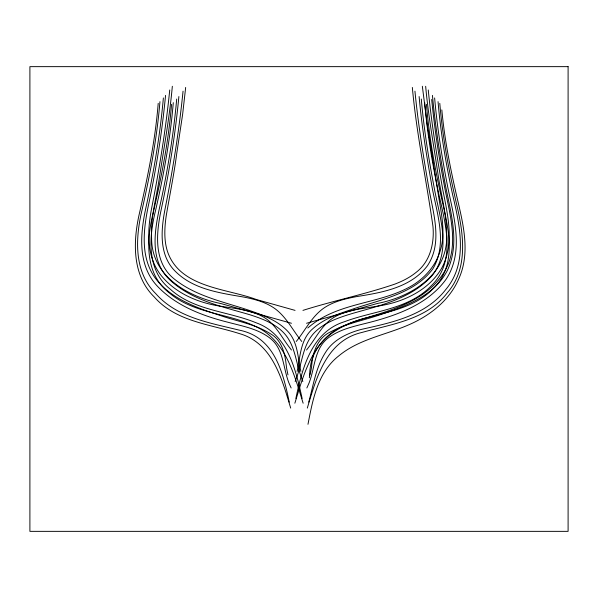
<?xml version="1.0" encoding="UTF-8"?>
<svg xmlns="http://www.w3.org/2000/svg" width="598" height="598" viewBox="0 0 598 598"><rect width="100%" height="100%" fill="white"/><g stroke="black" fill="none" stroke-linecap="round" stroke-linejoin="round"><path stroke-width="0.9" d="M309.353 377.816L309.943 369.975A73.135 73.135 0 0 1 310.235 367.92C313.673 339.066 342.071 323.81 367.516 317.478C394.942 309.181 425.32 299.762 442.356 274.893C461.394 247.677 449.105 213.052 443.97 183.638C438.603 155.794 434.499 127.703 431.674 99.485M158.201 103.364C155.256 140.552 147.661 177.18 139.386 213.493C132.943 241.599 131.949 275.215 154.239 296.937C175.857 321.649 210.167 324.206 239.469 333.624C272.621 342.99 281.987 379.177 290.688 408.09M171.544 104.344C168.606 140.941 161.467 177.06 153.185 212.783C146.428 239.895 144.514 273.869 169.227 292.856C193.378 313.516 227.12 313.046 254.883 326.134C285.455 339.485 294.104 374.378 303.141 403.209M159.943 101.653C156.96 138.362 150.038 174.623 141.898 210.496C135.365 238.333 133.69 271.903 155.757 293.625C176.829 317.605 209.569 322.793 238.894 330.059C274.407 336.928 282.884 371.814 289.268 402.125M173.285 102.662C170.295 139.087 163.65 175.132 155.51 210.728C148.939 237.137 146.383 270.378 170.303 289.208C194.021 310.691 227.741 311.072 256.086 322.771C287.556 333.908 295.763 369.586 302.125 398.447M163.374 97.952C160.114 134.767 153.888 171.282 145.987 207.371C140.321 233.115 137.376 263.92 156.384 285.119C175.035 305.488 201.96 315.722 228.167 322.307C242.773 326.179 258.553 328.93 270.632 338.662C281.845 347.737 283.033 363.068 286.651 376A83.66 83.66 0 0 0 288.042 380.522A51.645 51.645 0 0 0 288.976 383.056L291.144 387.975M176.702 99.051C173.712 132.756 168.33 166.237 161.355 199.336C155.659 225.551 147.519 258.732 169.697 279.767C191.45 300.144 221.641 306.49 249.329 314.585C262.066 318.622 275.342 323.555 284.551 333.691C294.44 344.844 295.771 360.355 300.166 373.997A82.92 82.92 0 0 0 300.996 376.523L302.857 381.517M165.549 95.396C162.14 131.612 156.377 167.612 148.88 203.208C143.602 227.89 139.573 256.632 155.487 278.421C171.424 299.344 197.617 308.06 221.656 315.968C237.982 321.492 255.615 324.393 270.401 333.736C282.301 340.404 285.216 354.524 286.435 366.985A101.899 101.899 0 0 0 286.891 369.639L287.974 374.939M178.877 96.54C175.356 134.124 169.309 171.469 161.46 208.388C156.362 231.77 152.931 261.453 173.697 278.541C196.682 297.385 227.083 302.304 254.307 312.163C266.409 316.536 278.862 321.746 287.795 331.359C298.058 342.116 297.707 357.903 300.899 371.485M185.664 87.443L182.629 114.36L176.769 153.305C173.996 174.474 169.645 195.374 166.124 216.409C164.48 228.242 163.83 240.635 167.694 252.132C180.417 287.93 226.784 288.415 256.273 299.486L295.053 310.384M172.336 86.284C169.503 117.634 163.8 148.633 159.075 179.736C156.071 199.097 150.479 218.36 151.608 238.139C151.444 276.47 188.116 296.832 221.125 303.612L291.458 323.264M183.055 91.173C179.161 129.953 173.039 168.516 165.504 206.759C161.124 228.399 158.104 255.114 175.849 271.843C194.029 289.626 220.348 292.998 244.238 297.154C255.219 299.351 266.461 302.311 275.581 309.114C286.793 317.65 293.02 330.716 301.743 341.465M169.735 89.984C165.766 129.639 159.315 169.025 151.66 208.119C147.265 230.686 146.084 256.848 161.393 275.783C176.709 294.455 200.532 303.762 223.973 306.707C236.629 308.747 249.792 310.018 261.393 315.908C273.129 321.657 279.625 333.602 286.831 343.85A114.823 114.823 0 0 0 288.333 345.928L291.458 350.017M297.101 371.485C300.331 356.759 300.293 339.238 312.866 328.683C323.668 318.988 337.683 314.114 351.228 309.629C379.491 299.605 413.816 294.478 432.885 268.808C448.664 242.078 435.613 210.466 431.285 182.435C426.225 153.963 421.687 125.363 419.123 96.54M310.026 374.939L311.11 369.639A101.899 101.899 0 0 0 311.565 366.985C312.448 353.052 317.202 337.773 331.03 331.643C346.601 323.383 364.167 320.274 380.709 314.585C406.02 306.012 434.731 295.532 447.536 270.102C460.617 241.936 449.988 210.608 444.807 181.927C439.635 153.252 435.052 124.429 432.451 95.396M307.977 424.303C312.754 399.651 317.762 372.233 338.864 355.825C358.598 339.387 384.664 335.164 407.679 325.29C429.192 316.23 449.285 300.839 458.726 278.93C471.381 251.25 462.179 220.43 455.87 192.481C449.711 165.242 444.351 137.749 441.832 109.905M295.875 398.447C302.177 368.54 311.506 331.8 344.672 321.642C373.735 310.676 408.441 309.607 431.165 285.881C456.326 261.864 445.6 224.385 438.992 194.941C432.504 164.487 427.241 133.713 424.715 102.662M308.732 402.125C313.367 385.374 315.796 367.471 325.409 352.588C333.176 339.746 347.505 333.071 361.498 329.363C391.869 322.591 425.694 315.632 445.824 289.469C468.294 262.911 459.899 225.738 452.723 195.09C446.033 164.271 440.636 133.107 438.057 101.653M294.859 403.209C303.956 373.451 313.509 337.332 345.816 324.901C374.826 312.35 410.632 312.605 433.565 288.251C458.165 264.024 448.111 226.896 441.354 197.437C434.567 166.745 428.983 135.701 426.456 104.344M307.312 408.09C316.282 377.757 326.448 340.576 362.014 332.428C392.131 324.034 427.122 319.534 447.379 292.728C468.967 267.904 463.3 232.6 456.401 203.283C448.821 170.37 442.55 137.054 439.799 103.364M295.143 381.517L297.004 376.523A82.92 82.92 0 0 0 297.834 373.997C302.371 359.891 303.702 343.626 314.555 332.503C324.684 322.27 338.789 317.59 352.244 313.509C380.769 305.346 412.777 298.215 432.937 274.594C452.013 248.761 438.969 215.175 434.051 186.92C428.504 157.842 423.833 128.555 421.298 99.051M306.856 387.975L309.024 383.056A51.645 51.645 0 0 0 309.958 380.522A83.66 83.66 0 0 0 311.349 376C315.041 362.403 316.499 346.04 329.094 337.287C341.951 328.093 357.978 325.559 372.913 321.522C400.249 314.174 429.244 302.85 446.28 278.997C464.145 251.481 453.912 217.246 447.872 187.757C442.049 158.059 437.25 128.122 434.626 97.952M296.257 341.465C305.189 330.477 311.513 316.992 323.234 308.523C333.146 301.497 345.255 298.746 356.991 296.533C382.242 292.564 410.886 287.533 427.368 265.841C442.557 243.364 433.7 215.063 429.334 190.665C423.563 157.655 418.166 124.534 414.945 91.173M306.542 350.017L309.667 345.928A114.823 114.823 0 0 0 311.169 343.85C318.622 333.161 325.491 320.722 338.005 315.221C350.361 309.45 364.175 308.426 377.443 306.161C402.379 302.566 428.213 290.927 441.496 268.539C454.966 244.014 447.782 215.138 442.707 189.357C436.899 156.399 431.509 123.315 428.265 89.984M307.783 327.966L311.551 324.916A78.831 78.831 0 0 1 313.457 323.481C341.249 302.932 377.876 303.53 407.933 287.9C421.635 280.866 433.303 269.264 438.842 254.733C446.28 236.502 441.907 216.476 438.82 197.848L427.398 125.602L422.33 86.254M302.947 310.384C333.206 300.816 364.444 294.425 394.508 284.229C402.334 281.299 409.922 277.487 416.395 272.142C430.254 261.483 434.559 242.908 432.93 226.223C426.352 179.961 416.574 134.057 412.336 87.443M306.542 323.264L377.383 303.47C413.375 296.466 450.077 272.673 446.534 231.321C446.108 211.595 440.532 192.496 437.833 173.039C433.52 144.17 428.235 115.392 425.664 86.284M568.1 66.647L29.9 66.647L29.9 531.353L568.1 531.353L568.1 66.647"/></g></svg>
